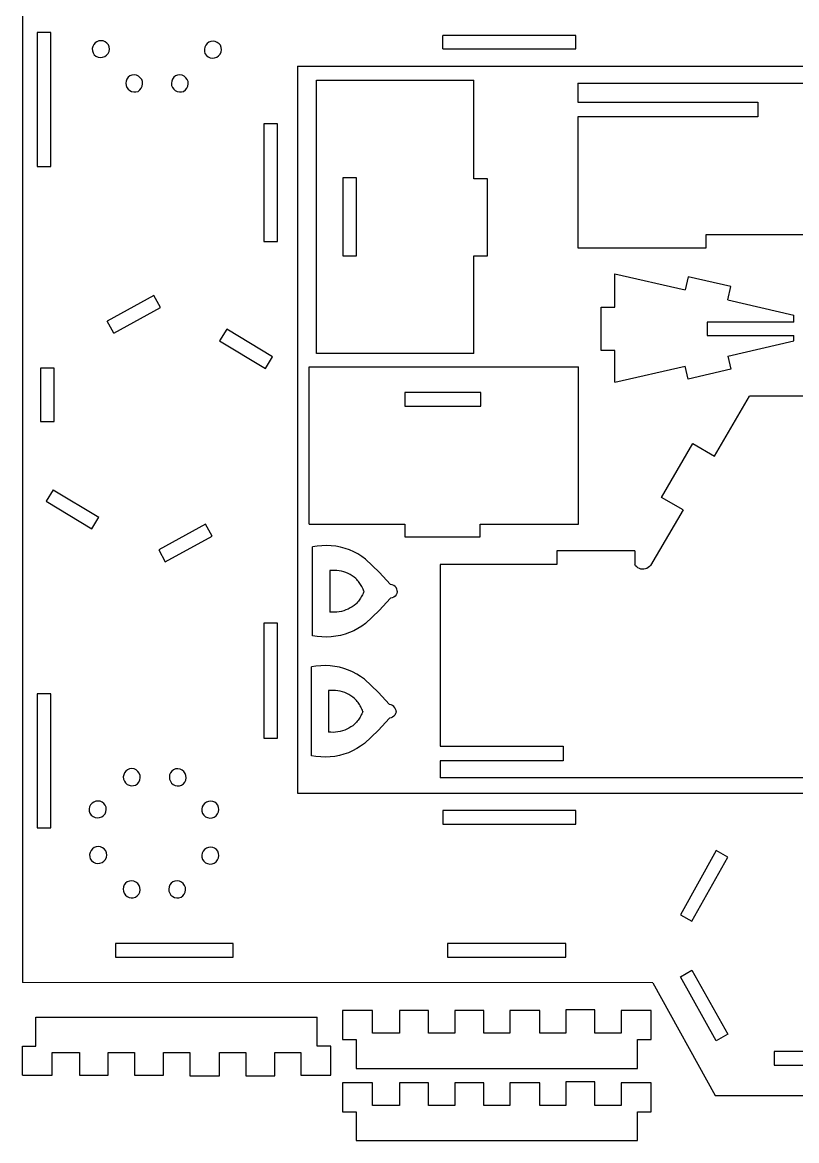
# Model space of a CAD drawing. Extents: x -3998 to 3998, y -3549 to 3549.
# Drawn here: x -2356 to -1500, y 1279 to 2516 of the extents above; entities that cross this region are included whole.
import ezdxf

# ---------------------------------------------------------------- set-up
doc = ezdxf.new("R2010")
doc.units = 0
doc.header["$MEASUREMENT"] = 0
doc.layers.get('0').update_dxf_attribs({"linetype": 'CONTINUOUS'})

msp = doc.modelspace()

# ---------------------------------------------------------------- linework, layer by layer
for p, q in [((-2356.1, 2675.9), (-2356.1, 1454.4)), ((-2324.6, 2504.4), (-2339.6, 2504.4)), ((-2339.6, 2504.4), (-2339.6, 2356.4)), ((-2324.6, 2356.4), (-2324.6, 2504.4)), ((-1744.1, 2501.4), (-1891.1, 2501.4)), ((-1891.1, 2486.4), (-1891.1, 2501.4)), ((-1744.1, 2486.4), (-1744.1, 2501.4)), ((-2278.3, 2489), (-2278.8, 2486.7)), ((-2278.8, 2486.7), (-2278.7, 2484.3)), ((-2277.2, 2491.2), (-2278.3, 2489)), ((-2275.7, 2493), (-2277.2, 2491.2)), ((-2273.7, 2494.4), (-2275.7, 2493)), ((-2271.5, 2495.2), (-2273.7, 2494.4)), ((-2269.1, 2495.5), (-2271.5, 2495.2)), ((-2266.7, 2495.2), (-2269.1, 2495.5)), ((-2264.5, 2494.3), (-2266.7, 2495.2)), ((-2262.6, 2492.9), (-2264.5, 2494.3)), ((-2261, 2491), (-2262.6, 2492.9)), ((-2260.2, 2488.6), (-2261, 2491)), ((-2260.3, 2483.7), (-2259.9, 2486.1)), ((-2259.9, 2486.1), (-2260.2, 2488.6)), ((-2154.4, 2488.4), (-2154.9, 2486.1)), ((-2154.9, 2486.1), (-2154.8, 2483.7)), ((-2153.4, 2490.6), (-2154.4, 2488.4)), ((-2151.8, 2492.4), (-2153.4, 2490.6)), ((-2149.8, 2493.7), (-2151.8, 2492.4)), ((-2147.6, 2494.6), (-2149.8, 2493.7)), ((-2145.2, 2494.9), (-2147.6, 2494.6)), ((-2142.8, 2494.5), (-2145.2, 2494.9)), ((-2140.6, 2493.6), (-2142.8, 2494.5)), ((-2138.7, 2492.2), (-2140.6, 2493.6)), ((-2137.2, 2490.4), (-2138.7, 2492.2)), ((-2136.3, 2488), (-2137.2, 2490.4)), ((-2136.4, 2483), (-2136, 2485.5)), ((-2136, 2485.5), (-2136.3, 2488)), ((-1891.1, 2486.4), (-1744.1, 2486.4)), ((-2278.7, 2484.3), (-2278, 2482)), ((-2278, 2482), (-2276.6, 2479.9)), ((-2276.6, 2479.9), (-2274.7, 2478.3)), ((-2274.7, 2478.3), (-2272.4, 2477.3)), ((-2272.4, 2477.3), (-2269.9, 2476.9)), ((-2269.9, 2476.9), (-2267.4, 2477.1)), ((-2267.4, 2477.1), (-2265, 2478)), ((-2265, 2478), (-2263, 2479.4)), ((-2263, 2479.4), (-2261.4, 2481.4)), ((-2261.4, 2481.4), (-2260.3, 2483.7)), ((-2154.8, 2483.7), (-2154.2, 2481.4)), ((-2154.2, 2481.4), (-2152.7, 2479.3)), ((-2152.7, 2479.3), (-2150.8, 2477.7)), ((-2150.8, 2477.7), (-2148.5, 2476.6)), ((-2148.5, 2476.6), (-2146, 2476.2)), ((-2146, 2476.2), (-2143.5, 2476.4)), ((-2143.5, 2476.4), (-2141.1, 2477.3)), ((-2141.1, 2477.3), (-2139.1, 2478.8)), ((-2139.1, 2478.8), (-2137.5, 2480.7)), ((-2137.5, 2480.7), (-2136.4, 2483)), ((-2052.1, 2467.4), (-2052.1, 1663.4)), ((-2052.1, 2467.4), (-984.1, 2467.4)), ((-2241.4, 2450.9), (-2241.8, 2448.5)), ((-2241.8, 2448.5), (-2241.5, 2446.1)), ((-2240.5, 2453.1), (-2241.4, 2450.9)), ((-2239.1, 2455), (-2240.5, 2453.1)), ((-2237.2, 2456.5), (-2239.1, 2455)), ((-2234.9, 2457.4), (-2237.2, 2456.5)), ((-2232.4, 2457.7), (-2234.9, 2457.4)), ((-2229.9, 2457.3), (-2232.4, 2457.7)), ((-2227.6, 2456.2), (-2229.9, 2457.3)), ((-2225.7, 2454.6), (-2227.6, 2456.2)), ((-2224.2, 2452.6), (-2225.7, 2454.6)), ((-2223.3, 2450.2), (-2224.2, 2452.6)), ((-2223.1, 2447.7), (-2223.3, 2450.2)), ((-2191, 2450.9), (-2191.3, 2448.5)), ((-2191.3, 2448.5), (-2191.1, 2446.1)), ((-2190.1, 2453.1), (-2191, 2450.9)), ((-2188.7, 2455), (-2190.1, 2453.1)), ((-2186.8, 2456.5), (-2188.7, 2455)), ((-2184.5, 2457.4), (-2186.8, 2456.5)), ((-2182, 2457.7), (-2184.5, 2457.4)), ((-2179.5, 2457.3), (-2182, 2457.7)), ((-2177.2, 2456.2), (-2179.5, 2457.3)), ((-2175.3, 2454.6), (-2177.2, 2456.2)), ((-2173.8, 2452.6), (-2175.3, 2454.6)), ((-2172.9, 2450.2), (-2173.8, 2452.6)), ((-2172.7, 2447.7), (-2172.9, 2450.2)), ((-2030.8, 2451.7), (-1856.8, 2451.7)), ((-2030.8, 2149.7), (-2030.8, 2451.7)), ((-1856.8, 2342.7), (-1856.8, 2451.7)), ((-1742.1, 2448.4), (-1373.1, 2448.4)), ((-1742.1, 2448.4), (-1742.1, 2427.4)), ((-2241.5, 2446.1), (-2240.6, 2443.9)), ((-2240.6, 2443.9), (-2239.3, 2441.9)), ((-2239.3, 2441.9), (-2237.4, 2440.3)), ((-2237.4, 2440.3), (-2235.3, 2439.3)), ((-2235.3, 2439.3), (-2232.9, 2438.8)), ((-2232.9, 2438.8), (-2230.5, 2438.9)), ((-2230.5, 2438.9), (-2228.2, 2439.5)), ((-2228.2, 2439.5), (-2226.2, 2441)), ((-2226.2, 2441), (-2224.6, 2442.9)), ((-2224.6, 2442.9), (-2223.5, 2445.2)), ((-2223.5, 2445.2), (-2223.1, 2447.7)), ((-2191.1, 2446.1), (-2190.2, 2443.9)), ((-2190.2, 2443.9), (-2188.8, 2441.9)), ((-2188.8, 2441.9), (-2187, 2440.3)), ((-2187, 2440.3), (-2184.9, 2439.3)), ((-2184.9, 2439.3), (-2182.5, 2438.8)), ((-2182.5, 2438.8), (-2180.1, 2438.9)), ((-2180.1, 2438.9), (-2177.8, 2439.5)), ((-2177.8, 2439.5), (-2175.8, 2441)), ((-2175.8, 2441), (-2174.2, 2442.9)), ((-2174.2, 2442.9), (-2173.1, 2445.2)), ((-2173.1, 2445.2), (-2172.7, 2447.7)), ((-1742.1, 2427.4), (-1543.1, 2427.4)), ((-1543.1, 2427.4), (-1543.1, 2411.4)), ((-1742.1, 2411.4), (-1742.1, 2266.4)), ((-1543.1, 2411.4), (-1742.1, 2411.4)), ((-2074.1, 2403.4), (-2089.1, 2403.4)), ((-2089.1, 2403.4), (-2089.1, 2273.4)), ((-2074.1, 2273.4), (-2074.1, 2403.4)), ((-2339.6, 2356.4), (-2324.6, 2356.4)), ((-2001.8, 2343.7), (-2001.8, 2257.7)), ((-1986.8, 2343.7), (-2001.8, 2343.7)), ((-1986.8, 2257.7), (-1986.8, 2343.7)), ((-1841.8, 2342.7), (-1856.8, 2342.7)), ((-1841.8, 2257.7), (-1841.8, 2342.7)), ((-1600.1, 2281.4), (-1373.1, 2281.4)), ((-1600.1, 2266.4), (-1600.1, 2281.4)), ((-2089.1, 2273.4), (-2074.1, 2273.4)), ((-1742.1, 2266.4), (-1600.1, 2266.4)), ((-2001.8, 2257.7), (-1986.8, 2257.7)), ((-1856.8, 2257.7), (-1841.8, 2257.7)), ((-1856.8, 2149.7), (-1856.8, 2257.7)), ((-1701.1, 2237.9), (-1623.5, 2220)), ((-1701.1, 2200.9), (-1701.1, 2237.9)), ((-1620.2, 2234.6), (-1623.5, 2220)), ((-1572.7, 2223.7), (-1620.2, 2234.6)), ((-2210.6, 2213.9), (-2262.3, 2185.5)), ((-2203.4, 2200.7), (-2210.6, 2213.9)), ((-1576.1, 2209.1), (-1572.7, 2223.7)), ((-2255.1, 2172.3), (-2203.4, 2200.7)), ((-1716.1, 2152.9), (-1716.1, 2200.9)), ((-1716.1, 2200.9), (-1701.1, 2200.9)), ((-1576.1, 2209.1), (-1503.1, 2192.2)), ((-1503.1, 2184.4), (-1503.1, 2192.2)), ((-2255.1, 2172.3), (-2262.3, 2185.5)), ((-2130.2, 2176.4), (-2138, 2163.5)), ((-2079.7, 2146), (-2130.2, 2176.4)), ((-1503.1, 2184.4), (-1599.1, 2184.4)), ((-1599.1, 2184.4), (-1599.1, 2169.4)), ((-1599.1, 2169.4), (-1503.1, 2169.4)), ((-1576.1, 2146.8), (-1503.1, 2163.6)), ((-1503.1, 2163.6), (-1503.1, 2169.4)), ((-2138, 2163.5), (-2087.4, 2133.2)), ((-1701.1, 2152.9), (-1716.1, 2152.9)), ((-1701.1, 2117.9), (-1701.1, 2152.9)), ((-2087.4, 2133.2), (-2079.7, 2146)), ((-1856.8, 2149.7), (-2030.8, 2149.7)), ((-1576.1, 2146.8), (-1572.7, 2132.2)), ((-2321.1, 2133.4), (-2336.1, 2133.4)), ((-2336.1, 2133.4), (-2336.1, 2074.4)), ((-2321.1, 2074.4), (-2321.1, 2133.4)), ((-2039.1, 1960.9), (-2039.1, 2134.9)), ((-2039.1, 2134.9), (-1741.1, 2134.9)), ((-1741.1, 1960.9), (-1741.1, 2134.9)), ((-1701.1, 2117.9), (-1623.5, 2135.8)), ((-1620.2, 2121.2), (-1623.5, 2135.8)), ((-1572.7, 2132.2), (-1620.2, 2121.2)), ((-1849.1, 2106.4), (-1933.1, 2106.4)), ((-1933.1, 2106.4), (-1933.1, 2091.4)), ((-1849.1, 2091.4), (-1849.1, 2106.4)), ((-1591, 2036.1), (-1552.2, 2102.4)), ((-1474.6, 2102.4), (-1552.2, 2102.4)), ((-1933.1, 2091.4), (-1849.1, 2091.4)), ((-2336.1, 2074.4), (-2321.1, 2074.4)), ((-1649.5, 1990.6), (-1614.8, 2050)), ((-1614.8, 2050), (-1591, 2036.1)), ((-2322.1, 1999.1), (-2329.8, 1986.3)), ((-2322.1, 1999.1), (-2271.5, 1968.8)), ((-1625.7, 1976.7), (-1649.5, 1990.6)), ((-2329.8, 1986.3), (-2279.2, 1955.9)), ((-2279.2, 1955.9), (-2271.5, 1968.8)), ((-1625.7, 1976.7), (-1661.6, 1915.3)), ((-2153.6, 1961), (-2205.3, 1932.6)), ((-2146.3, 1947.8), (-2153.6, 1961)), ((-2039.1, 1960.9), (-1933.1, 1960.9)), ((-1933.1, 1960.9), (-1933.1, 1946.9)), ((-1850.1, 1960.9), (-1741.1, 1960.9)), ((-1850.1, 1946.9), (-1850.1, 1960.9)), ((-2198.1, 1919.4), (-2146.3, 1947.8)), ((-1933.1, 1946.9), (-1850.1, 1946.9)), ((-2205.3, 1932.6), (-2198.1, 1919.4)), ((-2030.2, 1936.7), (-2035.3, 1935.8)), ((-2035.3, 1837.7), (-2035.3, 1935.8)), ((-2025, 1937.2), (-2030.2, 1936.7)), ((-2019.8, 1937.3), (-2025, 1937.2)), ((-2014.6, 1937.1), (-2019.8, 1937.3)), ((-2009.4, 1936.5), (-2014.6, 1937.1)), ((-2004.3, 1935.5), (-2009.4, 1936.5)), ((-1999.3, 1934.2), (-2004.3, 1935.5)), ((-1994.4, 1932.5), (-1999.3, 1934.2)), ((-1989.7, 1930.4), (-1994.4, 1932.5)), ((-1985.1, 1928), (-1989.7, 1930.4)), ((-1679.1, 1931.4), (-1765.1, 1931.4)), ((-1765.1, 1931.4), (-1765.1, 1916.4)), ((-1679.1, 1931.4), (-1679.1, 1916.4)), ((-1980.8, 1925.3), (-1985.1, 1928)), ((-1976.7, 1922.3), (-1980.8, 1925.3)), ((-1961.5, 1907.9), (-1976.7, 1922.3)), ((-1765.1, 1916.4), (-1894.1, 1916.4)), ((-1894.1, 1916.4), (-1894.1, 1715.4)), ((-1678.1, 1915), (-1679.1, 1916.4)), ((-2013.7, 1909.9), (-2016.3, 1909.7)), ((-2016.3, 1909.7), (-2016.3, 1863.8)), ((-2011.1, 1909.9), (-2013.7, 1909.9)), ((-2008.5, 1909.8), (-2011.1, 1909.9)), ((-2005.9, 1909.4), (-2008.5, 1909.8)), ((-2003.3, 1908.9), (-2005.9, 1909.4)), ((-2000.8, 1908.3), (-2003.3, 1908.9)), ((-1998.4, 1907.4), (-2000.8, 1908.3)), ((-1996, 1906.4), (-1998.4, 1907.4)), ((-1993.7, 1905.3), (-1996, 1906.4)), ((-1991.5, 1904), (-1993.7, 1905.3)), ((-1989.4, 1902.5), (-1991.5, 1904)), ((-1949, 1894.3), (-1961.5, 1907.9)), ((-1676.9, 1913.8), (-1678.1, 1915)), ((-1675.5, 1912.8), (-1676.9, 1913.8)), ((-1674, 1912), (-1675.5, 1912.8)), ((-1672.4, 1911.4), (-1674, 1912)), ((-1670.7, 1911.2), (-1672.4, 1911.4)), ((-1668.9, 1911.2), (-1670.7, 1911.2)), ((-1667.2, 1911.5), (-1668.9, 1911.2)), ((-1665.6, 1912.1), (-1667.2, 1911.5)), ((-1664.1, 1912.9), (-1665.6, 1912.1)), ((-1662.8, 1914), (-1664.1, 1912.9)), ((-1661.6, 1915.3), (-1662.8, 1914)), ((-1987.5, 1900.9), (-1989.4, 1902.5)), ((-1986.5, 1899.9), (-1987.5, 1900.9)), ((-1985.5, 1898.8), (-1986.5, 1899.9)), ((-1984.6, 1897.7), (-1985.5, 1898.8)), ((-1983.8, 1896.6), (-1984.6, 1897.7)), ((-1982.9, 1895.5), (-1983.8, 1896.6)), ((-1982.2, 1894.3), (-1982.9, 1895.5)), ((-1981.4, 1893.1), (-1982.2, 1894.3)), ((-1980.7, 1891.9), (-1981.4, 1893.1)), ((-1980.1, 1890.6), (-1980.7, 1891.9)), ((-1947.2, 1894), (-1949, 1894.3)), ((-1945.5, 1893.2), (-1947.2, 1894)), ((-1944, 1892.1), (-1945.5, 1893.2)), ((-1942.9, 1890.8), (-1944, 1892.1)), ((-1982.2, 1879.3), (-1982.9, 1878.1)), ((-1981.4, 1880.5), (-1982.2, 1879.3)), ((-1980.7, 1881.7), (-1981.4, 1880.5)), ((-1980.1, 1882.9), (-1980.7, 1881.7)), ((-1979.5, 1889.3), (-1980.1, 1890.6)), ((-1979.5, 1884.2), (-1980.1, 1882.9)), ((-1979, 1888.1), (-1979.5, 1889.3)), ((-1979, 1885.5), (-1979.5, 1884.2)), ((-1978.5, 1886.8), (-1979, 1888.1)), ((-1978.5, 1886.8), (-1979, 1885.5)), ((-1949, 1879.2), (-1961.5, 1865.6)), ((-1947.2, 1879.6), (-1949, 1879.2)), ((-1945.5, 1880.3), (-1947.2, 1879.6)), ((-1944, 1881.4), (-1945.5, 1880.3)), ((-1942.9, 1882.7), (-1944, 1881.4)), ((-1942.1, 1889.2), (-1942.9, 1890.8)), ((-1942.1, 1884.3), (-1942.9, 1882.7)), ((-1941.7, 1887.5), (-1942.1, 1889.2)), ((-1941.7, 1886), (-1942.1, 1884.3)), ((-1941.7, 1886.8), (-1941.7, 1887.5)), ((-1941.7, 1886.8), (-1941.7, 1886)), ((-1996, 1867.1), (-1998.4, 1866.1)), ((-1993.7, 1868.3), (-1996, 1867.1)), ((-1991.5, 1869.6), (-1993.7, 1868.3)), ((-1989.4, 1871), (-1991.5, 1869.6)), ((-1987.5, 1872.6), (-1989.4, 1871)), ((-1986.5, 1873.6), (-1987.5, 1872.6)), ((-1985.5, 1874.7), (-1986.5, 1873.6)), ((-1984.6, 1875.8), (-1985.5, 1874.7)), ((-1983.8, 1876.9), (-1984.6, 1875.8)), ((-1982.9, 1878.1), (-1983.8, 1876.9)), ((-2013.7, 1863.6), (-2016.3, 1863.8)), ((-2011.1, 1863.6), (-2013.7, 1863.6)), ((-2008.5, 1863.8), (-2011.1, 1863.6)), ((-2005.9, 1864.1), (-2008.5, 1863.8)), ((-2003.3, 1864.6), (-2005.9, 1864.1)), ((-2000.8, 1865.3), (-2003.3, 1864.6)), ((-1998.4, 1866.1), (-2000.8, 1865.3)), ((-1961.5, 1865.6), (-1976.7, 1851.2)), ((-2074.1, 1851.4), (-2089.1, 1851.4)), ((-2089.1, 1851.4), (-2089.1, 1724.4)), ((-2074.1, 1724.4), (-2074.1, 1851.4)), ((-1989.7, 1843.1), (-1994.4, 1841.1)), ((-1985.1, 1845.5), (-1989.7, 1843.1)), ((-1980.8, 1848.2), (-1985.1, 1845.5)), ((-1976.7, 1851.2), (-1980.8, 1848.2)), ((-2030.2, 1836.8), (-2035.3, 1837.7)), ((-2025, 1836.3), (-2030.2, 1836.8)), ((-2019.8, 1836.2), (-2025, 1836.3)), ((-2014.6, 1836.4), (-2019.8, 1836.2)), ((-2009.4, 1837.1), (-2014.6, 1836.4)), ((-2004.3, 1838), (-2009.4, 1837.1)), ((-1999.3, 1839.4), (-2004.3, 1838)), ((-1994.4, 1841.1), (-1999.3, 1839.4)), ((-2031.5, 1803.9), (-2036.6, 1803.1)), ((-2036.6, 1705), (-2036.6, 1803.1)), ((-2026.3, 1804.4), (-2031.5, 1803.9)), ((-2021.1, 1804.6), (-2026.3, 1804.4)), ((-2015.9, 1804.3), (-2021.1, 1804.6)), ((-2010.7, 1803.7), (-2015.9, 1804.3)), ((-2005.6, 1802.7), (-2010.7, 1803.7)), ((-2000.6, 1801.4), (-2005.6, 1802.7)), ((-1995.7, 1799.7), (-2000.6, 1801.4)), ((-1991, 1797.6), (-1995.7, 1799.7)), ((-1986.4, 1795.3), (-1991, 1797.6)), ((-1982.1, 1792.6), (-1986.4, 1795.3)), ((-1978, 1789.5), (-1982.1, 1792.6)), ((-1962.7, 1775.2), (-1978, 1789.5)), ((-2324.6, 1773.4), (-2339.6, 1773.4)), ((-2339.6, 1773.4), (-2339.6, 1625.4)), ((-2324.6, 1625.4), (-2324.6, 1773.4)), ((-2015, 1777.1), (-2017.6, 1777)), ((-2017.6, 1777), (-2017.6, 1731.1)), ((-2012.4, 1777.2), (-2015, 1777.1)), ((-2009.8, 1777), (-2012.4, 1777.2)), ((-2007.2, 1776.7), (-2009.8, 1777)), ((-2004.6, 1776.2), (-2007.2, 1776.7)), ((-2002.1, 1775.5), (-2004.6, 1776.2)), ((-1999.7, 1774.7), (-2002.1, 1775.5)), ((-1997.3, 1773.7), (-1999.7, 1774.7)), ((-1995, 1772.5), (-1997.3, 1773.7)), ((-1992.8, 1771.2), (-1995, 1772.5)), ((-1990.7, 1769.8), (-1992.8, 1771.2)), ((-1988.8, 1768.2), (-1990.7, 1769.8)), ((-1987.8, 1767.1), (-1988.8, 1768.2)), ((-1950.3, 1761.6), (-1962.7, 1775.2)), ((-1986.8, 1766.1), (-1987.8, 1767.1)), ((-1985.9, 1765), (-1986.8, 1766.1)), ((-1985, 1763.8), (-1985.9, 1765)), ((-1984.2, 1762.7), (-1985, 1763.8)), ((-1983.4, 1761.5), (-1984.2, 1762.7)), ((-1982.7, 1760.3), (-1983.4, 1761.5)), ((-1982, 1759.1), (-1982.7, 1760.3)), ((-1981.4, 1757.8), (-1982, 1759.1)), ((-1980.8, 1756.6), (-1981.4, 1757.8)), ((-1980.2, 1755.3), (-1980.8, 1756.6)), ((-1948.4, 1761.2), (-1950.3, 1761.6)), ((-1946.8, 1760.5), (-1948.4, 1761.2)), ((-1945.3, 1759.4), (-1946.8, 1760.5)), ((-1944.2, 1758), (-1945.3, 1759.4)), ((-1943.4, 1756.5), (-1944.2, 1758)), ((-1943, 1754.8), (-1943.4, 1756.5)), ((-1985, 1744.2), (-1985.9, 1743)), ((-1984.2, 1745.3), (-1985, 1744.2)), ((-1983.4, 1746.5), (-1984.2, 1745.3)), ((-1982.7, 1747.7), (-1983.4, 1746.5)), ((-1982, 1748.9), (-1982.7, 1747.7)), ((-1981.4, 1750.2), (-1982, 1748.9)), ((-1980.8, 1751.4), (-1981.4, 1750.2)), ((-1980.2, 1752.7), (-1980.8, 1751.4)), ((-1979.7, 1754), (-1980.2, 1755.3)), ((-1979.7, 1754), (-1980.2, 1752.7)), ((-1950.3, 1746.5), (-1962.7, 1732.9)), ((-1948.4, 1746.8), (-1950.3, 1746.5)), ((-1946.8, 1747.5), (-1948.4, 1746.8)), ((-1945.3, 1748.6), (-1946.8, 1747.5)), ((-1944.2, 1750), (-1945.3, 1748.6)), ((-1943.4, 1751.5), (-1944.2, 1750)), ((-1943, 1753.2), (-1943.4, 1751.5)), ((-1943, 1754), (-1943, 1754.8)), ((-1943, 1754), (-1943, 1753.2)), ((-2015, 1730.9), (-2017.6, 1731.1)), ((-2012.4, 1730.8), (-2015, 1730.9)), ((-2009.8, 1731), (-2012.4, 1730.8)), ((-2007.2, 1731.3), (-2009.8, 1731)), ((-2004.6, 1731.8), (-2007.2, 1731.3)), ((-2002.1, 1732.5), (-2004.6, 1731.8)), ((-1999.7, 1733.3), (-2002.1, 1732.5)), ((-1997.3, 1734.3), (-1999.7, 1733.3)), ((-1995, 1735.5), (-1997.3, 1734.3)), ((-1992.8, 1736.8), (-1995, 1735.5)), ((-1990.7, 1738.2), (-1992.8, 1736.8)), ((-1988.8, 1739.8), (-1990.7, 1738.2)), ((-1987.8, 1740.9), (-1988.8, 1739.8)), ((-1986.8, 1741.9), (-1987.8, 1740.9)), ((-1985.9, 1743), (-1986.8, 1741.9)), ((-1962.7, 1732.9), (-1978, 1718.5)), ((-2089.1, 1724.4), (-2074.1, 1724.4)), ((-2000.6, 1706.6), (-2005.6, 1705.3)), ((-1995.7, 1708.3), (-2000.6, 1706.6)), ((-1991, 1710.4), (-1995.7, 1708.3)), ((-1986.4, 1712.8), (-1991, 1710.4)), ((-1982.1, 1715.5), (-1986.4, 1712.8)), ((-1978, 1718.5), (-1982.1, 1715.5)), ((-1894.1, 1715.4), (-1758.1, 1715.4)), ((-1758.1, 1715.4), (-1758.1, 1699.4)), ((-2031.5, 1704.1), (-2036.6, 1705)), ((-2026.3, 1703.6), (-2031.5, 1704.1)), ((-2021.1, 1703.4), (-2026.3, 1703.6)), ((-2015.9, 1703.7), (-2021.1, 1703.4)), ((-2010.7, 1704.3), (-2015.9, 1703.7)), ((-2005.6, 1705.3), (-2010.7, 1704.3)), ((-1758.1, 1699.4), (-1894.1, 1699.4)), ((-1894.1, 1699.4), (-1894.1, 1680.4)), ((-2244.1, 1683.9), (-2244.5, 1681.5)), ((-2244.5, 1681.5), (-2244.2, 1679.1)), ((-2243.2, 1686.1), (-2244.1, 1683.9)), ((-2241.8, 1688), (-2243.2, 1686.1)), ((-2240, 1689.5), (-2241.8, 1688)), ((-2237.6, 1690.4), (-2240, 1689.5)), ((-2235.1, 1690.7), (-2237.6, 1690.4)), ((-2232.6, 1690.3), (-2235.1, 1690.7)), ((-2230.3, 1689.2), (-2232.6, 1690.3)), ((-2228.4, 1687.6), (-2230.3, 1689.2)), ((-2226.9, 1685.6), (-2228.4, 1687.6)), ((-2226, 1683.2), (-2226.9, 1685.6)), ((-2225.8, 1680.7), (-2226, 1683.2)), ((-2193.3, 1683.8), (-2193.6, 1681.4)), ((-2192.4, 1686), (-2193.3, 1683.8)), ((-2191, 1687.9), (-2192.4, 1686)), ((-2189.1, 1689.4), (-2191, 1687.9)), ((-2186.7, 1690.3), (-2189.1, 1689.4)), ((-2184.2, 1690.6), (-2186.7, 1690.3)), ((-2181.8, 1690.2), (-2184.2, 1690.6)), ((-2179.5, 1689.1), (-2181.8, 1690.2)), ((-2177.5, 1687.5), (-2179.5, 1689.1)), ((-2176.1, 1685.5), (-2177.5, 1687.5)), ((-2175.2, 1683.1), (-2176.1, 1685.5)), ((-2174.9, 1680.6), (-2175.2, 1683.1)), ((-2244.2, 1679.1), (-2243.3, 1676.9)), ((-2243.3, 1676.9), (-2242, 1674.9)), ((-2242, 1674.9), (-2240.2, 1673.3)), ((-2240.2, 1673.3), (-2238, 1672.3)), ((-2238, 1672.3), (-2235.7, 1671.8)), ((-2235.7, 1671.8), (-2233.3, 1671.9)), ((-2233.3, 1671.9), (-2231, 1672.5)), ((-2231, 1672.5), (-2228.9, 1674)), ((-2228.9, 1674), (-2227.3, 1675.9)), ((-2227.3, 1675.9), (-2226.2, 1678.2)), ((-2226.2, 1678.2), (-2225.8, 1680.7)), ((-2193.6, 1681.4), (-2193.3, 1679)), ((-2193.3, 1679), (-2192.5, 1676.8)), ((-2192.5, 1676.8), (-2191.1, 1674.8)), ((-2191.1, 1674.8), (-2189.3, 1673.2)), ((-2189.3, 1673.2), (-2187.1, 1672.2)), ((-2187.1, 1672.2), (-2184.8, 1671.7)), ((-2184.8, 1671.7), (-2182.4, 1671.8)), ((-2182.4, 1671.8), (-2180.1, 1672.4)), ((-2180.1, 1672.4), (-2178, 1673.9)), ((-2178, 1673.9), (-2176.4, 1675.8)), ((-2176.4, 1675.8), (-2175.4, 1678.1)), ((-2175.4, 1678.1), (-2174.9, 1680.6)), ((-986.1, 1680.4), (-1894.1, 1680.4)), ((-2052.1, 1663.4), (-986.1, 1663.4)), ((-2281.7, 1648.5), (-2282.2, 1646.1)), ((-2282.2, 1646.1), (-2282.1, 1643.7)), ((-2280.6, 1650.6), (-2281.7, 1648.5)), ((-2279, 1652.4), (-2280.6, 1650.6)), ((-2277.1, 1653.8), (-2279, 1652.4)), ((-2274.8, 1654.7), (-2277.1, 1653.8)), ((-2272.4, 1654.9), (-2274.8, 1654.7)), ((-2270.1, 1654.6), (-2272.4, 1654.9)), ((-2267.8, 1653.7), (-2270.1, 1654.6)), ((-2265.9, 1652.3), (-2267.8, 1653.7)), ((-2264.4, 1650.4), (-2265.9, 1652.3)), ((-2263.5, 1648.1), (-2264.4, 1650.4)), ((-2263.7, 1643.1), (-2263.3, 1645.6)), ((-2263.3, 1645.6), (-2263.5, 1648.1)), ((-2157.2, 1648.3), (-2157.7, 1645.9)), ((-2157.7, 1645.9), (-2157.6, 1643.5)), ((-2156.2, 1650.4), (-2157.2, 1648.3)), ((-2154.6, 1652.3), (-2156.2, 1650.4)), ((-2152.6, 1653.6), (-2154.6, 1652.3)), ((-2150.4, 1654.5), (-2152.6, 1653.6)), ((-2148, 1654.7), (-2150.4, 1654.5)), ((-2145.6, 1654.4), (-2148, 1654.7)), ((-2143.4, 1653.5), (-2145.6, 1654.4)), ((-2141.5, 1652.1), (-2143.4, 1653.5)), ((-2140, 1650.2), (-2141.5, 1652.1)), ((-2139.1, 1647.9), (-2140, 1650.2)), ((-2139.2, 1642.9), (-2138.8, 1645.4)), ((-2138.8, 1645.4), (-2139.1, 1647.9)), ((-1744.1, 1644.4), (-1891.1, 1644.4)), ((-1891.1, 1644.4), (-1891.1, 1629.4)), ((-1744.1, 1629.4), (-1744.1, 1644.4)), ((-2282.1, 1643.7), (-2281.4, 1641.4)), ((-2281.4, 1641.4), (-2279.9, 1639.4)), ((-2279.9, 1639.4), (-2278, 1637.8)), ((-2278, 1637.8), (-2275.7, 1636.7)), ((-2275.7, 1636.7), (-2273.2, 1636.3)), ((-2273.2, 1636.3), (-2270.7, 1636.5)), ((-2270.7, 1636.5), (-2268.4, 1637.4)), ((-2268.4, 1637.4), (-2266.3, 1638.9)), ((-2266.3, 1638.9), (-2264.7, 1640.8)), ((-2264.7, 1640.8), (-2263.7, 1643.1)), ((-2157.6, 1643.5), (-2157, 1641.2)), ((-2157, 1641.2), (-2155.5, 1639.2)), ((-2155.5, 1639.2), (-2153.6, 1637.6)), ((-2153.6, 1637.6), (-2151.3, 1636.5)), ((-2151.3, 1636.5), (-2148.8, 1636.1)), ((-2148.8, 1636.1), (-2146.3, 1636.3)), ((-2146.3, 1636.3), (-2143.9, 1637.2)), ((-2143.9, 1637.2), (-2141.9, 1638.7)), ((-2141.9, 1638.7), (-2140.3, 1640.6)), ((-2140.3, 1640.6), (-2139.2, 1642.9)), ((-2339.6, 1625.4), (-2324.6, 1625.4)), ((-1891.1, 1629.4), (-1744.1, 1629.4)), ((-2281.2, 1598.1), (-2281.7, 1595.7)), ((-2281.7, 1595.7), (-2281.6, 1593.3)), ((-2280.2, 1600.2), (-2281.2, 1598.1)), ((-2278.6, 1602), (-2280.2, 1600.2)), ((-2276.6, 1603.4), (-2278.6, 1602)), ((-2274.4, 1604.3), (-2276.6, 1603.4)), ((-2272, 1604.5), (-2274.4, 1604.3)), ((-2269.6, 1604.2), (-2272, 1604.5)), ((-2267.4, 1603.3), (-2269.6, 1604.2)), ((-2265.5, 1601.9), (-2267.4, 1603.3)), ((-2264, 1600), (-2265.5, 1601.9)), ((-2263.1, 1597.7), (-2264, 1600)), ((-2263.2, 1592.7), (-2262.8, 1595.2)), ((-2262.8, 1595.2), (-2263.1, 1597.7)), ((-2157.3, 1597.4), (-2157.8, 1595.1)), ((-2157.8, 1595.1), (-2157.7, 1592.7)), ((-2156.3, 1599.6), (-2157.3, 1597.4)), ((-2154.7, 1601.4), (-2156.3, 1599.6)), ((-2152.7, 1602.8), (-2154.7, 1601.4)), ((-2150.5, 1603.6), (-2152.7, 1602.8)), ((-2148.1, 1603.9), (-2150.5, 1603.6)), ((-2145.7, 1603.6), (-2148.1, 1603.9)), ((-2143.5, 1602.7), (-2145.7, 1603.6)), ((-2141.6, 1601.2), (-2143.5, 1602.7)), ((-2140.1, 1599.4), (-2141.6, 1601.2)), ((-2139.2, 1597), (-2140.1, 1599.4)), ((-2138.9, 1594.5), (-2139.2, 1597)), ((-1589.2, 1600.1), (-1628.5, 1529)), ((-1576, 1592.8), (-1589.2, 1600.1)), ((-2281.6, 1593.3), (-2281, 1591)), ((-2281, 1591), (-2279.5, 1589)), ((-2279.5, 1589), (-2277.6, 1587.4)), ((-2277.6, 1587.4), (-2275.3, 1586.3)), ((-2275.3, 1586.3), (-2272.8, 1585.9)), ((-2272.8, 1585.9), (-2270.3, 1586.1)), ((-2270.3, 1586.1), (-2267.9, 1587)), ((-2267.9, 1587), (-2265.9, 1588.4)), ((-2265.9, 1588.4), (-2264.3, 1590.4)), ((-2264.3, 1590.4), (-2263.2, 1592.7)), ((-2157.7, 1592.7), (-2157.1, 1590.4)), ((-2157.1, 1590.4), (-2155.6, 1588.3)), ((-2155.6, 1588.3), (-2153.7, 1586.7)), ((-2153.7, 1586.7), (-2151.4, 1585.7)), ((-2151.4, 1585.7), (-2148.9, 1585.2)), ((-2148.9, 1585.2), (-2146.4, 1585.5)), ((-2146.4, 1585.5), (-2144, 1586.3)), ((-2144, 1586.3), (-2142, 1587.8)), ((-2142, 1587.8), (-2140.4, 1589.7)), ((-2140.4, 1589.7), (-2139.3, 1592)), ((-2139.3, 1592), (-2138.9, 1594.5)), ((-1615.8, 1521.9), (-1576, 1592.8)), ((-2244.3, 1559.9), (-2244.7, 1557.5)), ((-2243.4, 1562.1), (-2244.3, 1559.9)), ((-2242, 1564), (-2243.4, 1562.1)), ((-2240.2, 1565.6), (-2242, 1564)), ((-2237.8, 1566.4), (-2240.2, 1565.6)), ((-2235.3, 1566.7), (-2237.8, 1566.4)), ((-2232.8, 1566.3), (-2235.3, 1566.7)), ((-2230.5, 1565.2), (-2232.8, 1566.3)), ((-2228.6, 1563.6), (-2230.5, 1565.2)), ((-2227.1, 1561.6), (-2228.6, 1563.6)), ((-2226.2, 1559.2), (-2227.1, 1561.6)), ((-2226, 1556.7), (-2226.2, 1559.2)), ((-2193.9, 1559.9), (-2194.3, 1557.5)), ((-2193, 1562.1), (-2193.9, 1559.9)), ((-2191.6, 1564), (-2193, 1562.1)), ((-2189.7, 1565.6), (-2191.6, 1564)), ((-2187.4, 1566.4), (-2189.7, 1565.6)), ((-2184.9, 1566.7), (-2187.4, 1566.4)), ((-2182.4, 1566.3), (-2184.9, 1566.7)), ((-2180.1, 1565.2), (-2182.4, 1566.3)), ((-2178.2, 1563.6), (-2180.1, 1565.2)), ((-2176.7, 1561.6), (-2178.2, 1563.6)), ((-2175.8, 1559.2), (-2176.7, 1561.6)), ((-2175.6, 1556.7), (-2175.8, 1559.2)), ((-2244.7, 1557.5), (-2244.4, 1555.1)), ((-2244.4, 1555.1), (-2243.5, 1552.9)), ((-2243.5, 1552.9), (-2242.2, 1550.9)), ((-2242.2, 1550.9), (-2240.3, 1549.3)), ((-2240.3, 1549.3), (-2238.2, 1548.3)), ((-2238.2, 1548.3), (-2235.9, 1547.8)), ((-2235.9, 1547.8), (-2233.5, 1547.9)), ((-2233.5, 1547.9), (-2231.2, 1548.6)), ((-2231.2, 1548.6), (-2229.1, 1550)), ((-2229.1, 1550), (-2227.5, 1551.9)), ((-2227.5, 1551.9), (-2226.4, 1554.2)), ((-2226.4, 1554.2), (-2226, 1556.7)), ((-2194.3, 1557.5), (-2194, 1555.1)), ((-2194, 1555.1), (-2193.1, 1552.9)), ((-2193.1, 1552.9), (-2191.8, 1550.9)), ((-2191.8, 1550.9), (-2189.9, 1549.3)), ((-2189.9, 1549.3), (-2187.8, 1548.3)), ((-2187.8, 1548.3), (-2185.4, 1547.8)), ((-2185.4, 1547.8), (-2183, 1547.9)), ((-2183, 1547.9), (-2180.7, 1548.6)), ((-2180.7, 1548.6), (-2178.7, 1550)), ((-2178.7, 1550), (-2177.1, 1551.9)), ((-2177.1, 1551.9), (-2176, 1554.2)), ((-2176, 1554.2), (-2175.6, 1556.7)), ((-1628.5, 1529), (-1615.8, 1521.9)), ((-2123.1, 1497.4), (-2253.1, 1497.4)), ((-2253.1, 1497.4), (-2253.1, 1482.4)), ((-2123.1, 1482.4), (-2123.1, 1497.4)), ((-1755.1, 1497.4), (-1886.1, 1497.4)), ((-1886.1, 1497.4), (-1886.1, 1482.4)), ((-1755.1, 1482.4), (-1755.1, 1497.4)), ((-2253.1, 1482.4), (-2123.1, 1482.4)), ((-1886.1, 1482.4), (-1755.1, 1482.4)), ((-1628.5, 1460.7), (-1615.8, 1467.9)), ((-1589.2, 1389.6), (-1628.5, 1460.7)), ((-1615.8, 1467.9), (-1576, 1397)), ((-1659, 1453.9), (-2356.1, 1454.4)), ((-1659, 1453.9), (-1590.1, 1329.4)), ((-2002.1, 1423.2), (-2002.1, 1391.2)), ((-1969.1, 1423.2), (-2002.1, 1423.2)), ((-1969.1, 1398.2), (-1969.1, 1423.2)), ((-1939.1, 1423.2), (-1939.1, 1398.2)), ((-1907.1, 1423.2), (-1939.1, 1423.2)), ((-1907.1, 1398.2), (-1907.1, 1423.2)), ((-1878.1, 1423.2), (-1878.1, 1398.2)), ((-1846.1, 1423.2), (-1878.1, 1423.2)), ((-1846.1, 1398.2), (-1846.1, 1423.2)), ((-1817.1, 1423.2), (-1817.1, 1398.2)), ((-1784.1, 1423.2), (-1817.1, 1423.2)), ((-1784.1, 1398.2), (-1784.1, 1423.2)), ((-1755.1, 1424.2), (-1755.1, 1398.2)), ((-1723.1, 1424.2), (-1755.1, 1424.2)), ((-1723.1, 1398.2), (-1723.1, 1424.2)), ((-1694.1, 1423.2), (-1694.1, 1398.2)), ((-1661.1, 1423.2), (-1694.1, 1423.2)), ((-1661.1, 1391.2), (-1661.1, 1423.2)), ((-2341.1, 1383.9), (-2341.1, 1415.9)), ((-2341.1, 1415.9), (-2030.1, 1415.9)), ((-2030.1, 1383.9), (-2030.1, 1415.9)), ((-1939.1, 1398.2), (-1969.1, 1398.2)), ((-1878.1, 1398.2), (-1907.1, 1398.2)), ((-1817.1, 1398.2), (-1846.1, 1398.2)), ((-1755.1, 1398.2), (-1784.1, 1398.2)), ((-1694.1, 1398.2), (-1723.1, 1398.2)), ((-2002.1, 1391.2), (-1987.1, 1391.2)), ((-1987.1, 1391.2), (-1987.1, 1359.2)), ((-1676.1, 1391.2), (-1661.1, 1391.2)), ((-1676.1, 1359.2), (-1676.1, 1391.2)), ((-1576, 1397), (-1589.2, 1389.6)), ((-2356.1, 1383.9), (-2341.1, 1383.9)), ((-2356.1, 1351.9), (-2356.1, 1383.9)), ((-2323.1, 1351.9), (-2323.1, 1376.9)), ((-2323.1, 1376.9), (-2293.1, 1376.9)), ((-2293.1, 1376.9), (-2293.1, 1351.9)), ((-2261.1, 1351.9), (-2261.1, 1376.9)), ((-2261.1, 1376.9), (-2232.1, 1376.9)), ((-2232.1, 1376.9), (-2232.1, 1351.9)), ((-2200.1, 1351.9), (-2200.1, 1376.9)), ((-2200.1, 1376.9), (-2171.1, 1376.9)), ((-2171.1, 1376.9), (-2171.1, 1350.9)), ((-2138.1, 1350.9), (-2138.1, 1376.9)), ((-2138.1, 1376.9), (-2109.1, 1376.9)), ((-2109.1, 1376.9), (-2109.1, 1350.9)), ((-2077.1, 1350.9), (-2077.1, 1376.9)), ((-2077.1, 1376.9), (-2048.1, 1376.9)), ((-2048.1, 1376.9), (-2048.1, 1351.9)), ((-2015.1, 1383.9), (-2030.1, 1383.9)), ((-2015.1, 1351.9), (-2015.1, 1383.9)), ((-1447.1, 1377.9), (-1525.1, 1377.9)), ((-1525.1, 1377.9), (-1525.1, 1362.9)), ((-1525.1, 1362.9), (-1447.1, 1362.9)), ((-2356.1, 1351.9), (-2323.1, 1351.9)), ((-2293.1, 1351.9), (-2261.1, 1351.9)), ((-2232.1, 1351.9), (-2200.1, 1351.9)), ((-2171.1, 1350.9), (-2138.1, 1350.9)), ((-2109.1, 1350.9), (-2077.1, 1350.9)), ((-2048.1, 1351.9), (-2015.1, 1351.9)), ((-1987.1, 1359.2), (-1676.1, 1359.2)), ((-2002.1, 1343.4), (-2002.1, 1311.4)), ((-1969.1, 1343.4), (-2002.1, 1343.4)), ((-1969.1, 1318.4), (-1969.1, 1343.4)), ((-1939.1, 1343.4), (-1939.1, 1318.4)), ((-1907.1, 1343.4), (-1939.1, 1343.4)), ((-1907.1, 1318.4), (-1907.1, 1343.4)), ((-1878.1, 1343.4), (-1878.1, 1318.4)), ((-1846.1, 1343.4), (-1878.1, 1343.4)), ((-1846.1, 1318.4), (-1846.1, 1343.4)), ((-1817.1, 1343.4), (-1817.1, 1318.4)), ((-1784.1, 1343.4), (-1817.1, 1343.4)), ((-1784.1, 1318.4), (-1784.1, 1343.4)), ((-1755.1, 1344.4), (-1755.1, 1318.4)), ((-1723.1, 1344.4), (-1755.1, 1344.4)), ((-1723.1, 1318.4), (-1723.1, 1344.4)), ((-1661.1, 1343.4), (-1694.1, 1343.4)), ((-1694.1, 1343.4), (-1694.1, 1318.4)), ((-1661.1, 1311.4), (-1661.1, 1343.4)), ((-1590.1, 1329.4), (-1379.1, 1329.4)), ((-2002.1, 1311.4), (-1987.1, 1311.4)), ((-1987.1, 1311.4), (-1987.1, 1279.4)), ((-1939.1, 1318.4), (-1969.1, 1318.4)), ((-1878.1, 1318.4), (-1907.1, 1318.4)), ((-1817.1, 1318.4), (-1846.1, 1318.4)), ((-1755.1, 1318.4), (-1784.1, 1318.4)), ((-1694.1, 1318.4), (-1723.1, 1318.4)), ((-1676.1, 1311.4), (-1661.1, 1311.4)), ((-1676.1, 1279.4), (-1676.1, 1311.4)), ((-1987.1, 1279.4), (-1676.1, 1279.4))]:
    msp.add_line(p, q)

doc.saveas('drawing.dxf')
